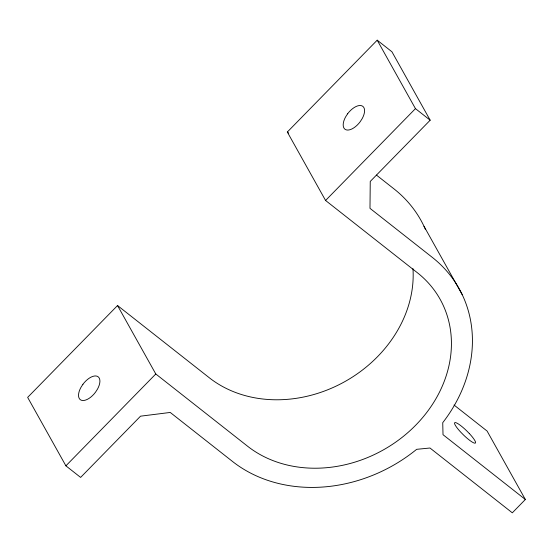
<?xml version="1.0" encoding="UTF-8"?>
<svg xmlns="http://www.w3.org/2000/svg" width="553" height="553" viewBox="0 0 553 553"><rect width="100%" height="100%" fill="white"/><g stroke="black" fill="none" stroke-linecap="round" stroke-linejoin="round"><path stroke-width="0.83" d="M412.967 268.647A123.36 103.805 -29.2 0 1 342.535 382.876A123.36 103.805 -29.2 0 1 209.29 377.754L117.533 305.539L27.65 397.386L65.897 465.826L80.614 477.412L140.538 416.174L170.234 412.448L232.564 461.506A145.128 122.13 -29.2 0 0 416.665 449.319L429.978 448.013L512.313 512.818L525.35 499.49L487.103 431.057L454.034 405.024M117.533 305.539L155.787 373.98L247.544 446.195A123.36 103.805 -29.2 0 0 415.821 425.077A123.36 103.805 -29.2 0 0 417.328 272.698L325.572 200.476L287.318 132.036L377.208 40.182L391.925 51.768L430.172 120.208L370.247 181.439L369.985 208.336L432.308 257.387A145.128 122.13 -29.2 0 1 442.739 422.679L443.015 434.693L525.35 499.49M65.897 465.826L155.787 373.98M325.572 200.476L415.455 108.623L377.208 40.182M415.455 108.623L430.172 120.208M376.448 175.087L394.061 188.946A145.128 122.13 -29.2 0 1 425.395 229.329M287.318 132.036L288.673 133.1M423.999 226.267L462.246 294.708M82.943 384.266L80.918 387.411A14.516 7.396 -51.8 0 0 81.457 400.282A14.516 7.396 -51.8 0 0 95.503 392.201L97.528 389.056A14.516 7.396 -51.8 0 0 96.982 376.185A14.516 7.396 -51.8 0 0 82.943 384.266M347.609 113.807L345.577 116.953A14.516 7.396 -51.8 0 0 346.123 129.831A14.516 7.396 -51.8 0 0 360.169 121.75L362.194 118.605A14.516 7.396 -51.8 0 0 361.648 105.734A14.516 7.396 -51.8 0 0 347.609 113.807M469.29 433.49L466.649 430.808A14.516 2.592 44.4 0 0 454.946 422.582A14.516 2.592 44.4 0 0 460.822 432.252L463.462 434.935A14.516 2.592 44.4 0 0 475.165 443.16A14.516 2.592 44.4 0 0 469.29 433.49"/></g></svg>
